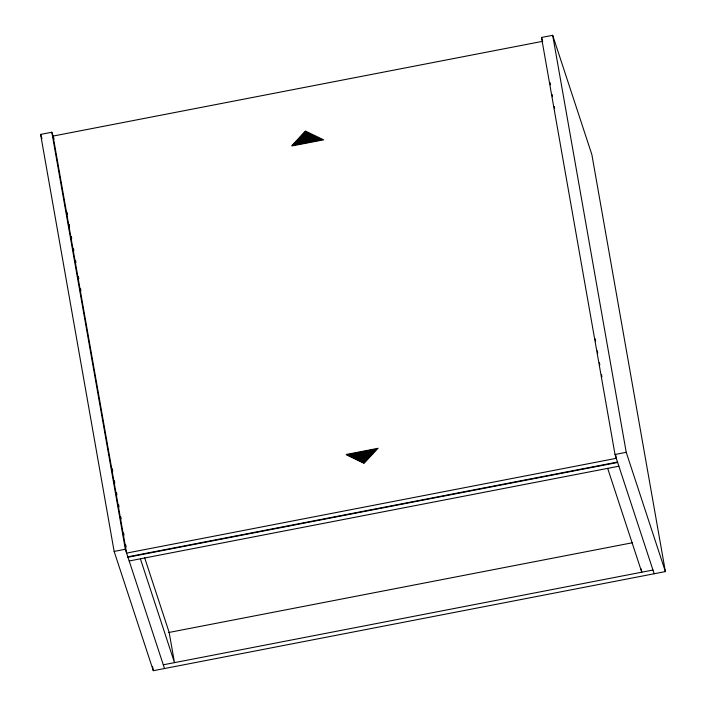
<?xml version="1.0" encoding="UTF-8"?>
<svg xmlns="http://www.w3.org/2000/svg" width="706" height="706" viewBox="0 0 706 706"><rect width="100%" height="100%" fill="white"/><g stroke="black" fill="none" stroke-linecap="round" stroke-linejoin="round"><path stroke-width="1.06" d="M346.196 454.761L346.664 454.258M346.805 455.061L347.749 454.046M347.423 455.361L348.835 453.834M348.032 455.652L349.92 453.623M348.649 455.952L351.006 453.411M349.258 456.252L352.091 453.208M349.876 456.553L353.176 452.996M350.485 456.844L354.262 452.784M351.103 457.144L355.347 452.572M351.712 457.444L356.433 452.361M352.329 457.744L357.51 452.158M352.938 458.035L358.595 451.946M353.556 458.335L359.681 451.734M354.165 458.635L360.766 451.522M354.783 458.935L361.851 451.31M355.392 459.227L362.937 451.108M356.009 459.527L364.022 450.896M356.618 459.827L365.108 450.684M357.236 460.127L366.193 450.472M357.854 460.427L367.279 450.26M358.463 460.718L368.364 450.057M359.08 461.018L369.45 449.846M359.689 461.318L370.535 449.634M360.307 461.618L371.621 449.422M360.916 461.909L372.706 449.21M361.534 462.209L373.792 449.007M362.143 462.509L374.868 448.795M362.76 462.809L375.954 448.584M363.369 463.101L377.039 448.372M363.987 463.401L378.125 448.169M654.188 573.757L615.023 454.487L541.493 37.471L552.692 35.3L591.857 154.57L665.387 571.586L153.308 670.7L114.143 551.43L40.613 134.414L51.812 132.243L53.991 138.87M542.755 41.301L53.074 136.073L126.603 553.098L616.285 458.318L615.711 455.061M114.143 551.43L125.341 549.259L164.507 668.529M615.023 454.487L626.231 452.317L665.387 571.586M127.83 556.822L617.512 462.051M127.971 557.246L617.644 462.474M129.189 560.979L618.871 466.198M168.76 632.497L632.497 542.737M163.28 664.805L652.962 570.033M305.371 130.998L323.78 139.929M304.904 131.501L322.695 140.141M304.427 132.013L321.609 140.353M303.959 132.516L320.524 140.565M303.483 133.028L319.439 140.776M303.015 133.531L318.353 140.979M302.547 134.043L317.268 141.191M302.071 134.546L316.182 141.403M301.603 135.058L315.097 141.615M301.127 135.57L314.011 141.827M300.659 136.073L312.926 142.03M300.182 136.585L311.84 142.241M299.715 137.088L310.755 142.453M299.247 137.599L309.669 142.665M298.77 138.102L308.593 142.877M298.303 138.614L307.507 143.08M297.826 139.117L306.422 143.292M297.358 139.629L305.336 143.503M296.891 140.141L304.251 143.715M296.414 140.644L303.165 143.918M295.946 141.156L302.08 144.13M295.47 141.659L300.994 144.342M295.002 142.171L299.909 144.554M294.526 142.674L298.823 144.765M294.058 143.186L297.738 144.968M293.59 143.689L296.652 145.18M293.114 144.201L295.567 145.392M292.646 144.712L294.481 145.604M292.169 145.215L293.396 145.815M291.702 145.727L292.31 146.018M541.493 37.471L542.526 40.604M607.672 468.369L641.763 572.195L641.189 568.965M40.613 134.414L41.989 138.597M144.606 557.661L169.158 632.417L174.488 662.634L140.397 558.808M552.692 35.3L626.231 452.317M550.027 82.567L550.415 84.738M552.136 94.516L552.516 96.687M554.245 106.465L554.625 108.636M595.22 338.862L595.599 341.033M597.329 350.811L597.708 352.982M599.429 362.752L599.818 364.923M601.538 374.701L601.927 376.872M152.54 666.358L153.308 670.7M67.123 212.568L67.511 214.739M69.232 224.508L69.612 226.679M71.341 236.457L71.721 238.628M73.442 248.397L73.83 250.577M75.551 260.346L75.939 262.517M78.428 276.637L78.807 278.808M80.528 288.586L80.916 290.757M112.316 468.855L112.704 471.026M114.425 480.804L114.804 482.975M116.534 492.753L116.914 494.924M118.634 504.693L119.023 506.864M120.744 516.642L121.123 518.813M123.612 532.933L124 535.104M125.721 544.873L126.109 547.044M51.812 132.243L125.341 549.259"/></g></svg>
